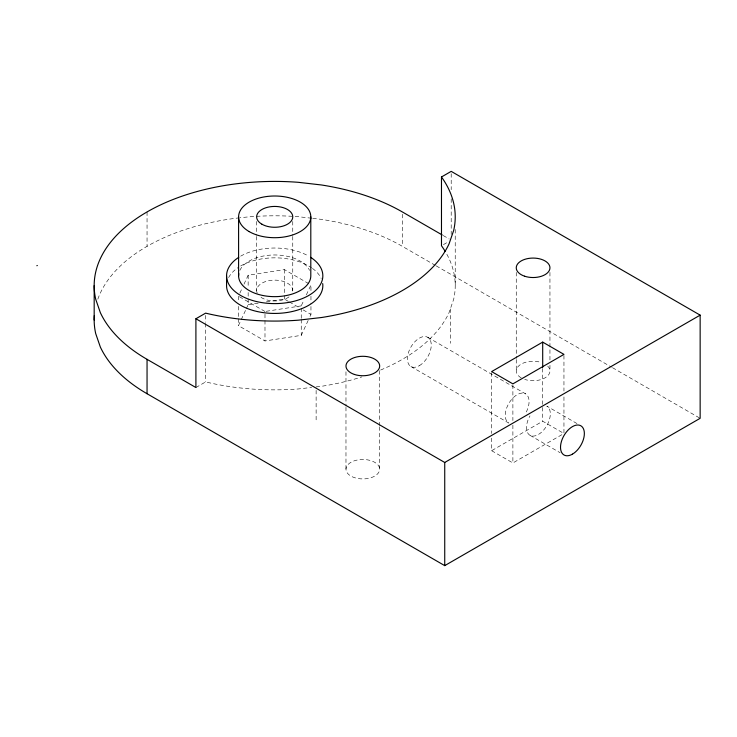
<?xml version="1.0" encoding="UTF-8"?>
<svg xmlns="http://www.w3.org/2000/svg" width="737" height="737" viewBox="0 0 737 737"><rect width="100%" height="100%" fill="white"/><g stroke="black" fill="none" stroke-linecap="round" stroke-linejoin="round"><path stroke-width="0.55" stroke-dasharray="3.69 2.76" d="M239.829 293.169L242.141 288.185M243.993 284.196L248.157 275.223L284.418 269.613L308.996 283.809M308.186 320.402L301.249 335.353L264.988 340.964L238.438 325.643L240.75 320.65M241.211 319.655L245.845 309.687M246.305 308.692L248.157 304.703L248.157 292.23M301.249 318.347L301.249 305.873L304.022 299.895M306.334 294.911L310.959 284.943L310.959 291.741M310.037 316.413L310.959 314.423L310.959 303.082M195.904 387.533L205.614 381.923A180.519 104.221 0 0 0 298.264 388.97L311.659 387.432M443.425 244.629L447.313 242.39M491.634 438.091L491.634 450.694L542.699 421.223L563.952 433.494L563.952 395.658M491.634 450.694L512.888 462.965L563.952 433.494M248.157 304.703L258.355 303.128M266.287 301.903L284.418 299.093L288.351 301.369M266.121 311.309L301.249 305.873M316.127 386.916L321.424 386.308A180.519 104.221 0 0 0 361.876 376.902M311.64 218.235L298.264 216.696A180.519 104.221 0 0 0 240.032 217.747M312.755 218.364L321.424 219.359A180.519 104.221 0 0 1 402.347 246.333L435.217 265.311M443.223 235.536L449.202 238.991M436.212 265.891L611.507 367.127M612.502 367.699L700.15 418.312M289.328 301.93L299.167 307.605M303.1 309.881L310.959 314.423M239.424 296.725L264.988 311.484L264.988 319.425M427.773 337.325L525.592 393.853A16.85 9.728 -60 0 1 525.592 413.31M576.979 423.554L546.836 406.133A16.85 9.728 -60 0 1 546.836 425.59A16.85 9.728 -60 0 1 529.986 435.309L560.129 452.73M410.914 366.501L508.742 423.038A16.85 9.728 -60 0 1 508.742 403.581A16.85 9.728 -60 0 1 525.592 393.853M563.952 355.538L563.952 391.071M549.949 272.386L549.949 360.66M549.949 365.248L549.949 370.978M542.699 368.482L542.699 406.317M542.699 407.46L542.699 421.223M516.259 272.386L516.259 358.366M516.259 359.518L516.259 370.978M512.888 385.009L512.888 420.551M512.888 425.138L512.888 462.965M491.634 372.747L491.634 433.503M455.226 229.465L455.226 285.634M451.201 173.656L451.201 189.704M451.201 198.87L451.201 234.412M450.344 308.923L450.344 343.313M402.347 214.237L402.347 246.333M379.675 370.61L379.675 425.636M379.675 426.787L379.675 469.202A16.85 9.728 0 0 1 354.396 477.622A16.85 9.728 0 0 1 354.414 460.772A16.85 9.728 0 0 1 379.675 469.202M345.975 371.752L345.975 406.142M345.975 407.285L345.975 469.193M316.127 390.361L316.127 421.306M310.959 296.283L310.959 301.949M301.249 319.48L301.249 335.353M292.755 221.459L292.755 235.278M292.755 236.43L292.755 290.553M284.418 269.613L284.418 294.56M284.418 295.694L284.418 299.093M264.988 320.558L264.988 340.964M256.651 221.459L256.651 235.278M256.651 236.43L256.651 290.553M248.157 275.223L248.157 287.697M238.438 296.163L238.438 301.829M238.438 306.362L238.438 317.702M238.438 318.835L238.438 325.643M205.614 315.436L205.614 322.318M205.614 323.46L205.614 381.923M147.05 211.943L147.05 246.333M547.692 366.114A16.85 9.728 0 0 1 545.021 377.86A16.85 9.728 0 0 1 524.68 379.408M521.188 377.86A16.85 9.728 0 0 1 519.742 365.055A16.85 9.728 0 0 1 541.529 362.558M97.828 299.185A180.519 104.221 0 0 1 238.926 217.876M380.614 370.038A180.519 104.221 0 0 0 449.073 312.608L453.679 299.24A180.519 104.221 0 0 0 445.645 252.137M228.627 277.573A48.135 27.794 0 0 1 238.751 267.153M240.658 265.983A48.135 27.794 0 0 1 311.567 267.771M312.46 268.397A48.135 27.794 0 0 1 321.203 278.448M239.829 270.415A36.104 20.848 0 0 1 274.698 254.965A36.104 20.848 0 0 1 309.577 270.415M240.658 256.163A48.135 27.794 0 0 1 308.739 256.163M257.259 293.252A18.057 10.419 0 0 1 273.915 280.134A18.057 10.419 0 0 1 292.478 292.359M289.024 296.891A18.057 10.419 0 0 1 260.382 296.891M529.986 435.309A16.85 9.728 -60 0 1 529.986 415.861M419.344 365.672A16.85 9.728 -60 0 0 429.662 339.075A16.85 9.728 -60 0 0 409.017 350.987A16.85 9.728 -60 0 0 419.344 365.672"/><path stroke-width="1.11" d="M36.85 265.735L37.32 265.467M442.228 234.965L402.347 211.943A180.519 104.221 0 0 0 321.424 184.969L298.264 182.306A180.519 104.221 0 0 0 95.718 299.24L100.333 312.608A180.519 104.221 0 0 0 147.05 359.334L195.904 387.533L195.904 318.752L205.614 313.142A180.519 104.221 0 0 0 298.264 320.18L321.424 317.527A180.519 104.221 0 0 0 449.073 243.827L453.679 230.46A180.519 104.221 0 0 0 441.481 176.972L451.201 171.362L700.15 315.141L700.15 418.312L444.733 565.638L147.05 393.724A180.519 104.221 0 0 1 100.333 347.007L95.718 333.631A180.519 104.221 0 0 1 94.345 315.482M542.699 342.115L491.634 371.595L512.888 383.866L563.952 354.386L542.699 342.115L542.699 367.339M195.904 318.752L444.733 462.468L700.15 315.141M444.733 462.468L444.733 565.638M441.481 176.972L441.481 245.753A180.519 104.221 0 0 1 445.093 251.216M310.802 216.853L310.802 275.813A36.104 20.848 0 0 1 272.81 296.624A36.104 20.848 0 0 1 238.797 273.639M238.595 216.853L238.595 275.813M226.563 275.813L226.563 285.634A48.135 27.794 0 0 0 276.495 313.409A48.135 27.794 0 0 0 322.705 283.57M147.05 359.334L147.05 393.724M94.179 285.634L94.179 320.033M310.655 257.333A48.135 27.794 0 0 1 308.075 295.841A48.135 27.794 0 0 1 241.321 295.841A48.135 27.794 0 0 1 238.751 257.333M524.68 276.228A16.85 9.728 0 0 0 549.949 267.807A16.85 9.728 0 0 0 524.68 259.378A16.85 9.728 0 0 0 524.68 276.228M249.17 231.593A36.104 20.848 0 0 0 309.577 222.252A36.104 20.848 0 0 0 265.357 196.715A36.104 20.848 0 0 0 249.17 231.593M261.939 224.223A18.057 10.419 0 0 0 292.138 219.552A18.057 10.419 0 0 0 270.028 206.784A18.057 10.419 0 0 0 261.939 224.223M354.396 374.442A16.85 9.728 0 0 0 379.675 366.022A16.85 9.728 0 0 0 354.414 357.592A16.85 9.728 0 0 0 354.396 374.442M572.446 454.149A16.85 9.728 -60 0 0 582.764 427.561A16.85 9.728 -60 0 0 562.119 439.464A16.85 9.728 -60 0 0 572.446 454.149"/></g></svg>
